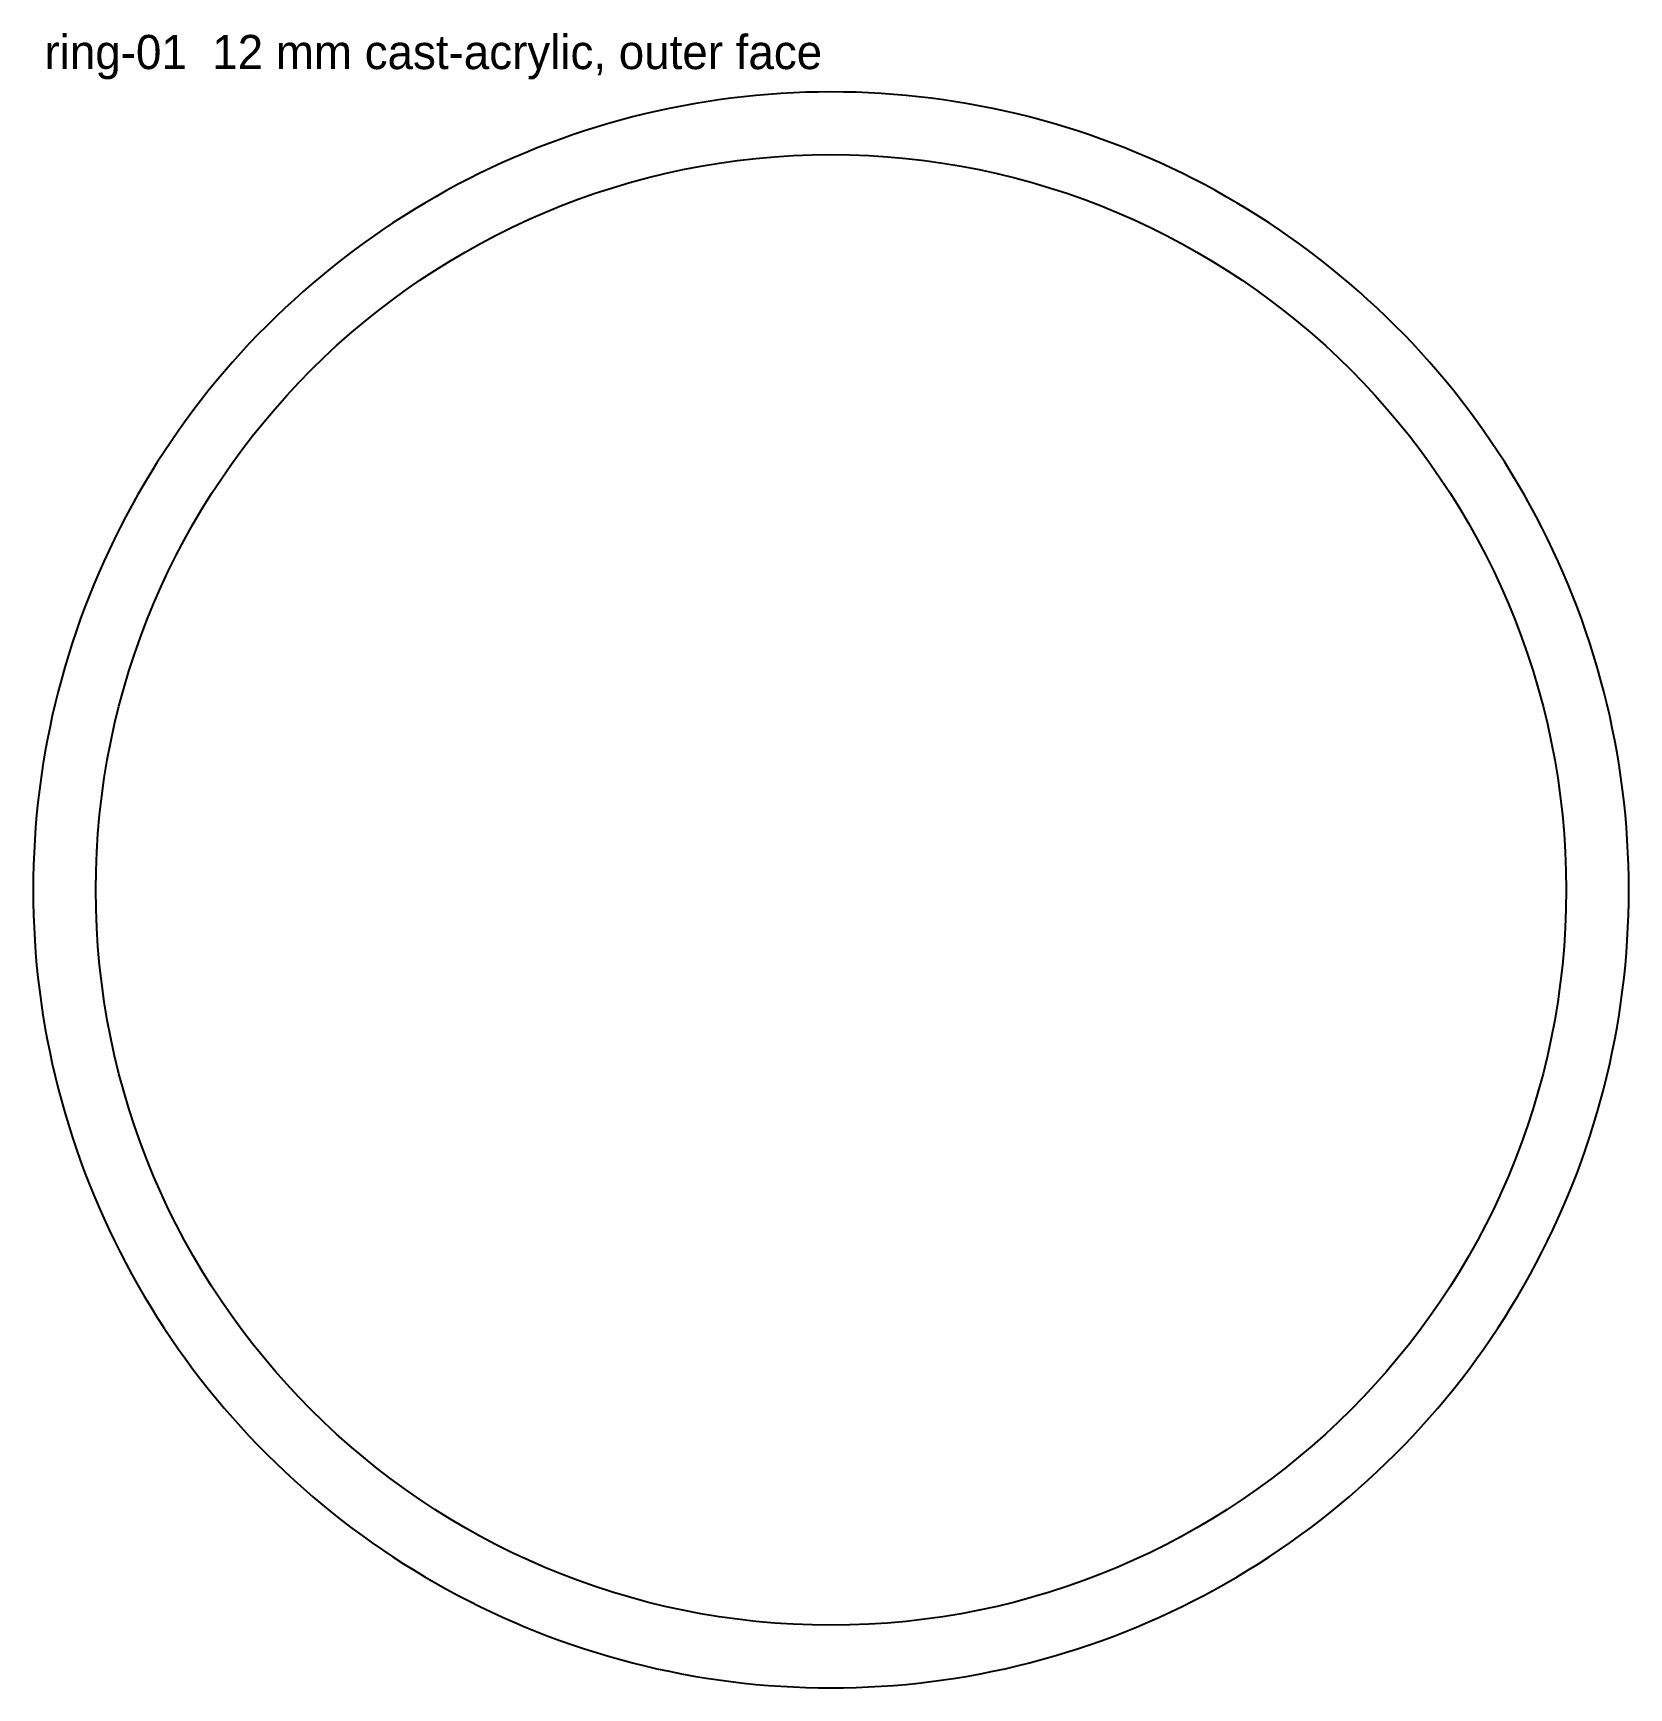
# Model space of a CAD drawing. Header units: millimetres. Extents: x 0 to 280, y 0 to 290.
import ezdxf

# ---------------------------------------------------------------- set-up
doc = ezdxf.new("R2010")
doc.units = ezdxf.units.MM
for name, color, linetype in [('CUT_INSIDE', 5, 'Continuous'), ('CUT_OUTSIDE', 1, 'Continuous'), ('NOTES', 7, 'Continuous')]:
    doc.layers.add(name, color=color, linetype=linetype)

msp = doc.modelspace()

# ---------------------------------------------------------------- linework, layer by layer
at = {"layer": 'CUT_INSIDE'}
msp.add_circle((140, 140), 129, dxfattribs=at)
at = {"layer": 'CUT_OUTSIDE'}
msp.add_lwpolyline([(280, 140), (279.98, 142.2), (279.93, 144.4), (279.84, 146.59), (279.72, 148.79), (279.57, 150.98), (279.38, 153.18), (279.15, 155.36), (278.9, 157.55), (278.6, 159.73), (278.28, 161.9), (277.92, 164.07), (277.52, 166.23), (277.09, 168.39), (276.63, 170.54), (276.13, 172.68), (275.6, 174.82), (275.04, 176.94), (274.44, 179.06), (273.81, 181.17), (273.15, 183.26), (272.45, 185.35), (271.72, 187.42), (270.96, 189.49), (270.17, 191.54), (269.34, 193.58), (268.49, 195.6), (267.6, 197.61), (266.68, 199.61), (265.72, 201.59), (264.74, 203.56), (263.73, 205.51), (262.68, 207.45), (261.61, 209.36), (260.5, 211.27), (259.37, 213.15), (258.21, 215.02), (257.01, 216.86), (255.79, 218.69), (254.54, 220.5), (253.26, 222.29), (251.96, 224.06), (250.62, 225.81), (249.26, 227.53), (247.87, 229.24), (246.46, 230.92), (245.02, 232.58), (243.55, 234.22), (242.06, 235.84), (240.54, 237.43), (238.99, 238.99), (237.43, 240.54), (235.84, 242.06), (234.22, 243.55), (232.58, 245.02), (230.92, 246.46), (229.24, 247.87), (227.53, 249.26), (225.81, 250.62), (224.06, 251.96), (222.29, 253.26), (220.5, 254.54), (218.69, 255.79), (216.86, 257.01), (215.02, 258.21), (213.15, 259.37), (211.27, 260.5), (209.36, 261.61), (207.45, 262.68), (205.51, 263.73), (203.56, 264.74), (201.59, 265.72), (199.61, 266.68), (197.61, 267.6), (195.6, 268.49), (193.58, 269.34), (191.54, 270.17), (189.49, 270.96), (187.42, 271.72), (185.35, 272.45), (183.26, 273.15), (181.17, 273.81), (179.06, 274.44), (176.94, 275.04), (174.82, 275.6), (172.68, 276.13), (170.54, 276.63), (168.39, 277.09), (166.23, 277.52), (164.07, 277.92), (161.9, 278.28), (159.73, 278.6), (157.55, 278.9), (155.36, 279.15), (153.18, 279.38), (150.98, 279.57), (148.79, 279.72), (146.59, 279.84), (144.4, 279.93), (142.2, 279.98), (140, 280), (137.8, 279.98), (135.6, 279.93), (133.41, 279.84), (131.21, 279.72), (129.02, 279.57), (126.82, 279.38), (124.64, 279.15), (122.45, 278.9), (120.27, 278.6), (118.1, 278.28), (115.93, 277.92), (113.77, 277.52), (111.61, 277.09), (109.46, 276.63), (107.32, 276.13), (105.18, 275.6), (103.06, 275.04), (100.94, 274.44), (98.83, 273.81), (96.74, 273.15), (94.65, 272.45), (92.58, 271.72), (90.51, 270.96), (88.46, 270.17), (86.42, 269.34), (84.4, 268.49), (82.39, 267.6), (80.39, 266.68), (78.41, 265.72), (76.44, 264.74), (74.49, 263.73), (72.55, 262.68), (70.64, 261.61), (68.73, 260.5), (66.85, 259.37), (64.98, 258.21), (63.14, 257.01), (61.31, 255.79), (59.5, 254.54), (57.71, 253.26), (55.94, 251.96), (54.19, 250.62), (52.47, 249.26), (50.76, 247.87), (49.08, 246.46), (47.42, 245.02), (45.78, 243.55), (44.16, 242.06), (42.57, 240.54), (41.01, 238.99), (39.46, 237.43), (37.94, 235.84), (36.45, 234.22), (34.98, 232.58), (33.54, 230.92), (32.13, 229.24), (30.74, 227.53), (29.38, 225.81), (28.04, 224.06), (26.74, 222.29), (25.46, 220.5), (24.21, 218.69), (22.99, 216.86), (21.79, 215.02), (20.63, 213.15), (19.5, 211.27), (18.39, 209.36), (17.32, 207.45), (16.27, 205.51), (15.26, 203.56), (14.28, 201.59), (13.32, 199.61), (12.4, 197.61), (11.51, 195.6), (10.66, 193.58), (9.83, 191.54), (9.04, 189.49), (8.28, 187.42), (7.55, 185.35), (6.85, 183.26), (6.19, 181.17), (5.56, 179.06), (4.96, 176.94), (4.4, 174.82), (3.87, 172.68), (3.37, 170.54), (2.91, 168.39), (2.48, 166.23), (2.08, 164.07), (1.72, 161.9), (1.4, 159.73), (1.1, 157.55), (0.85, 155.36), (0.62, 153.18), (0.43, 150.98), (0.28, 148.79), (0.16, 146.59), (0.07, 144.4), (0.02, 142.2), (0, 140), (0.02, 137.8), (0.07, 135.6), (0.16, 133.41), (0.28, 131.21), (0.43, 129.02), (0.62, 126.82), (0.85, 124.64), (1.1, 122.45), (1.4, 120.27), (1.72, 118.1), (2.08, 115.93), (2.48, 113.77), (2.91, 111.61), (3.37, 109.46), (3.87, 107.32), (4.4, 105.18), (4.96, 103.06), (5.56, 100.94), (6.19, 98.83), (6.85, 96.74), (7.55, 94.65), (8.28, 92.58), (9.04, 90.51), (9.83, 88.46), (10.66, 86.42), (11.51, 84.4), (12.4, 82.39), (13.32, 80.39), (14.28, 78.41), (15.26, 76.44), (16.27, 74.49), (17.32, 72.55), (18.39, 70.64), (19.5, 68.73), (20.63, 66.85), (21.79, 64.98), (22.99, 63.14), (24.21, 61.31), (25.46, 59.5), (26.74, 57.71), (28.04, 55.94), (29.38, 54.19), (30.74, 52.47), (32.13, 50.76), (33.54, 49.08), (34.98, 47.42), (36.45, 45.78), (37.94, 44.16), (39.46, 42.57), (41.01, 41.01), (42.57, 39.46), (44.16, 37.94), (45.78, 36.45), (47.42, 34.98), (49.08, 33.54), (50.76, 32.13), (52.47, 30.74), (54.19, 29.38), (55.94, 28.04), (57.71, 26.74), (59.5, 25.46), (61.31, 24.21), (63.14, 22.99), (64.98, 21.79), (66.85, 20.63), (68.73, 19.5), (70.64, 18.39), (72.55, 17.32), (74.49, 16.27), (76.44, 15.26), (78.41, 14.28), (80.39, 13.32), (82.39, 12.4), (84.4, 11.51), (86.42, 10.66), (88.46, 9.83), (90.51, 9.04), (92.58, 8.28), (94.65, 7.55), (96.74, 6.85), (98.83, 6.19), (100.94, 5.56), (103.06, 4.96), (105.18, 4.4), (107.32, 3.87), (109.46, 3.37), (111.61, 2.91), (113.77, 2.48), (115.93, 2.08), (118.1, 1.72), (120.27, 1.4), (122.45, 1.1), (124.64, 0.85), (126.82, 0.62), (129.02, 0.43), (131.21, 0.28), (133.41, 0.16), (135.6, 0.07), (137.8, 0.02), (140, 0), (142.2, 0.02), (144.4, 0.07), (146.59, 0.16), (148.79, 0.28), (150.98, 0.43), (153.18, 0.62), (155.36, 0.85), (157.55, 1.1), (159.73, 1.4), (161.9, 1.72), (164.07, 2.08), (166.23, 2.48), (168.39, 2.91), (170.54, 3.37), (172.68, 3.87), (174.82, 4.4), (176.94, 4.96), (179.06, 5.56), (181.17, 6.19), (183.26, 6.85), (185.35, 7.55), (187.42, 8.28), (189.49, 9.04), (191.54, 9.83), (193.58, 10.66), (195.6, 11.51), (197.61, 12.4), (199.61, 13.32), (201.59, 14.28), (203.56, 15.26), (205.51, 16.27), (207.45, 17.32), (209.36, 18.39), (211.27, 19.5), (213.15, 20.63), (215.02, 21.79), (216.86, 22.99), (218.69, 24.21), (220.5, 25.46), (222.29, 26.74), (224.06, 28.04), (225.81, 29.38), (227.53, 30.74), (229.24, 32.13), (230.92, 33.54), (232.58, 34.98), (234.22, 36.45), (235.84, 37.94), (237.43, 39.46), (238.99, 41.01), (240.54, 42.57), (242.06, 44.16), (243.55, 45.78), (245.02, 47.42), (246.46, 49.08), (247.87, 50.76), (249.26, 52.47), (250.62, 54.19), (251.96, 55.94), (253.26, 57.71), (254.54, 59.5), (255.79, 61.31), (257.01, 63.14), (258.21, 64.98), (259.37, 66.85), (260.5, 68.73), (261.61, 70.64), (262.68, 72.55), (263.73, 74.49), (264.74, 76.44), (265.72, 78.41), (266.68, 80.39), (267.6, 82.39), (268.49, 84.4), (269.34, 86.42), (270.17, 88.46), (270.96, 90.51), (271.72, 92.58), (272.45, 94.65), (273.15, 96.74), (273.81, 98.83), (274.44, 100.94), (275.04, 103.06), (275.6, 105.18), (276.13, 107.32), (276.63, 109.46), (277.09, 111.61), (277.52, 113.77), (277.92, 115.93), (278.28, 118.1), (278.6, 120.27), (278.9, 122.45), (279.15, 124.64), (279.38, 126.82), (279.57, 129.02), (279.72, 131.21), (279.84, 133.41), (279.93, 135.6), (279.98, 137.8), (280, 140)], close=True, dxfattribs=at)

# ---------------------------------------------------------------- texts
at = {"layer": 'NOTES'}
msp.add_text('ring-01  12 mm cast-acrylic, outer face', height=6, dxfattribs=at).set_placement((2, 284))

doc.saveas('drawing.dxf')
